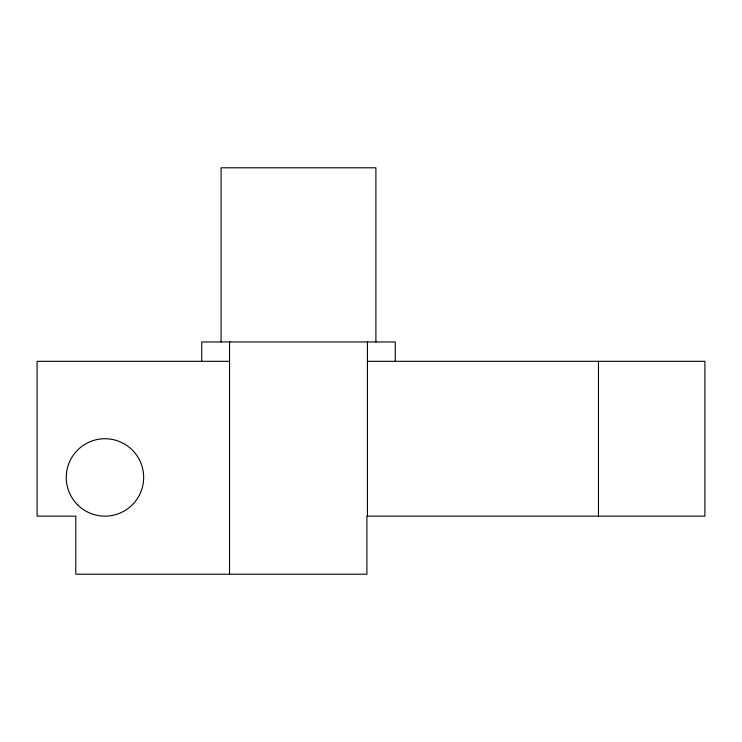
<?xml version="1.0" encoding="UTF-8"?>
<svg xmlns="http://www.w3.org/2000/svg" width="742" height="742" viewBox="0 0 742 742"><rect width="100%" height="100%" fill="white"/><g stroke="black" fill="none" stroke-linecap="round" stroke-linejoin="round"><path stroke-width="1.11" d="M201.722 361.326L201.722 341.969L395.254 341.969L395.254 361.326M221.079 341.969L221.079 167.794L375.897 167.794L375.897 341.969M229.538 574.206L229.538 341.969L230.066 341.969M367.438 516.144L367.438 341.969M229.538 361.326L37.1 361.326L37.1 516.144L75.805 516.144L75.805 574.206L366.91 574.206L366.91 516.144L704.9 516.144L704.9 361.326L367.438 361.326M598.46 361.326L598.46 516.144M77.585 504.81A38.714 38.714 0 0 0 142.343 487.457A38.714 38.714 0 0 0 94.939 440.052A38.714 38.714 0 0 0 77.585 504.81"/></g></svg>
